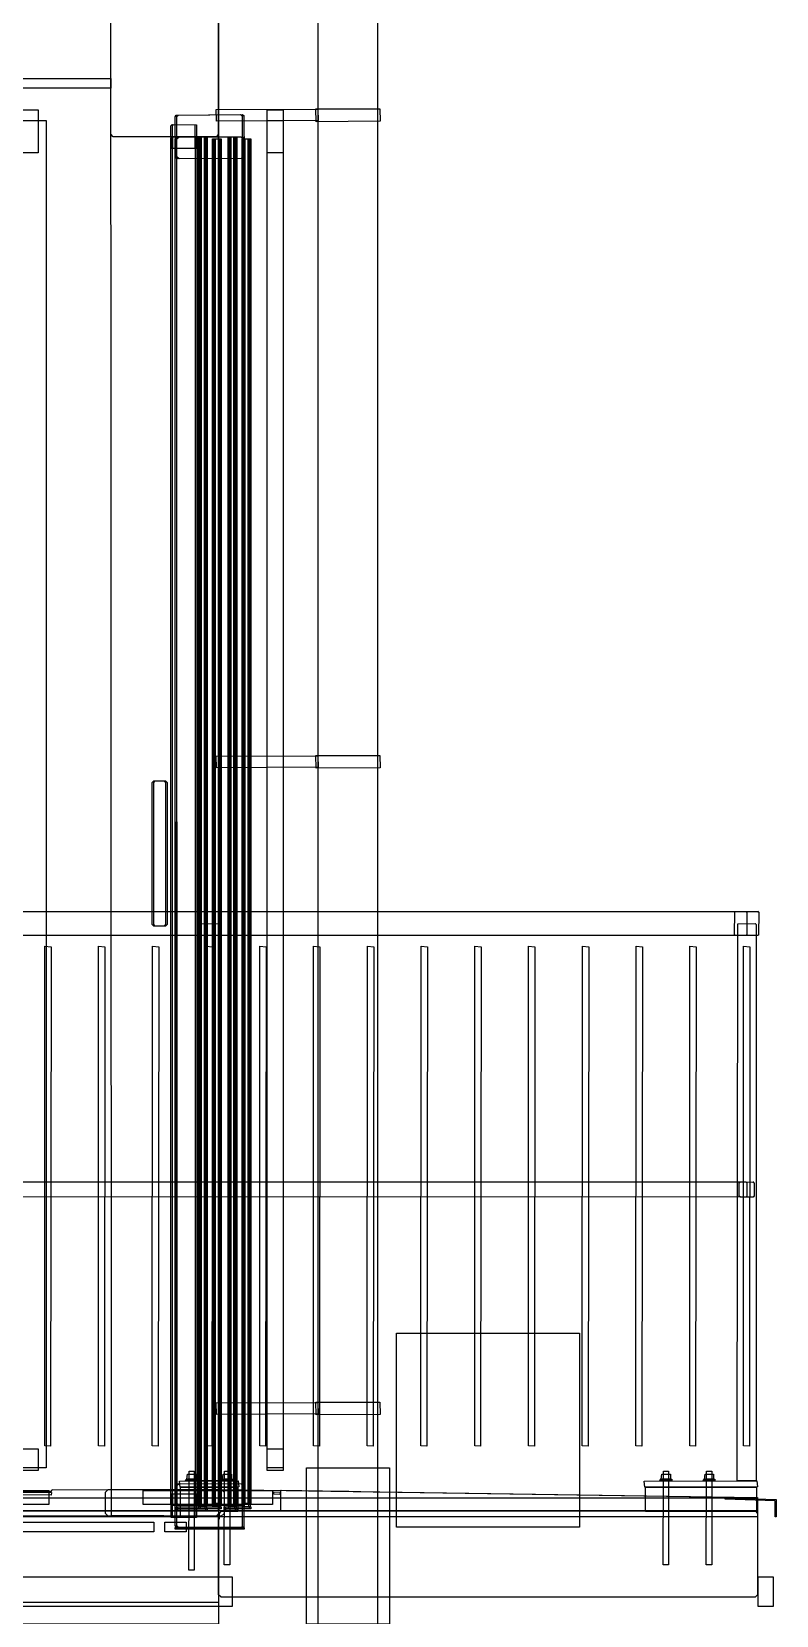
# Model space of a CAD drawing. Header units: metres. Extents: x 359.6 to 413.1, y -1 to 8.9.
# Drawn here: x 411.653 to 413.035, y 3.016 to 5.955 of the extents above; entities that cross this region are included whole.
import ezdxf

# ---------------------------------------------------------------- set-up
doc = ezdxf.new("R2010")
doc.units = ezdxf.units.M
doc.layers.add('VISTA', color=8, linetype='Continuous')

msp = doc.modelspace()

# ---------------------------------------------------------------- linework, layer by layer
at = {"layer": 'VISTA'}
for points in [[(406, 6.3955), (406.001895, 6.399169), (411.995501, 6.4), (411.999169, 6.398106), (412, 3.2045), (411.998105, 3.200831), (406.0045, 3.2), (406, 3.2045), (406, 6.3955)], [(411.799999, 6.3955), (411.8045, 6.4), (411.9955, 6.4), (412, 6.3955), (412, 3.2045), (411.9955, 3.2), (411.801317, 3.201318), (411.799999, 6.3955)], [(411.799999, 6.3955), (411.8045, 6.4), (411.9955, 6.4), (412, 6.3955), (412, 3.2045), (411.9955, 3.2), (411.801317, 3.201318), (411.799999, 6.3955)], [(411.799999, 6.3955), (411.8045, 6.4), (411.9955, 6.4), (412, 6.3955), (412, 5.7645), (411.9955, 5.76), (411.8045, 5.76), (411.799999, 5.7645), (411.799999, 6.3955)], [(411.799999, 6.3955), (411.8045, 6.4), (411.9955, 6.4), (412, 6.3955), (412, 3.2045), (411.9955, 3.2), (411.801317, 3.201318), (411.799999, 6.3955)], [(411.8, 5.868), (411.8, 5.85), (406.2, 5.85), (406.2, 5.868), (411.8, 5.868)], [(411.665, 5.81), (411.665, 5.73), (409.065, 5.73), (409.065, 5.81), (411.665, 5.81)], [(411.679999, 5.79), (411.679999, 3.29), (411.62, 3.29), (411.62, 5.79), (411.679999, 5.79)], [(411.9195, 5.797), (411.921185, 5.800262), (412.040501, 5.801), (412.043762, 5.799316), (412.0445, 5.723), (412.042816, 5.719738), (411.9235, 5.719), (411.920238, 5.720685), (411.9195, 5.797)], [(411.920973, 5.798795), (411.921705, 5.799528), (411.921191, 5.79931), (411.920973, 5.798795)], [(411.9225, 5.797), (411.924184, 5.800262), (412.0435, 5.801), (412.046762, 5.799316), (412.0475, 5.723), (412.045815, 5.719738), (411.926499, 5.719), (411.9225, 5.723), (411.9225, 5.797)], [(411.923972, 5.798795), (411.924705, 5.799528), (411.924191, 5.79931), (411.923972, 5.798795)], [(412.184, 5.811), (412.185, 5.79), (411.996, 5.789), (411.995293, 5.810707), (412.184, 5.811)], [(412.043028, 5.799528), (412.042295, 5.799528), (412.042809, 5.79931), (412.043028, 5.799528)], [(412.046027, 5.799528), (412.045295, 5.799528), (412.045809, 5.79931), (412.046027, 5.799528)], [(412.12, 5.81), (412.12, 5.73), (412.089999, 5.73), (412.089999, 5.81), (412.12, 5.81)], [(412.12, 5.81), (412.12, 5.73), (412.089999, 5.73), (412.089999, 5.81), (412.12, 5.81)], [(412.12, 5.79), (412.12, 3.29), (412.089999, 3.29), (412.089999, 5.79), (412.12, 5.79)], [(412.12, 5.79), (412.12, 3.29), (412.089999, 3.29), (412.089999, 5.79), (412.12, 5.79)], [(412.12, 5.79), (412.12, 3.29), (412.089999, 3.29), (412.089999, 5.79), (412.12, 5.79)], [(412.12, 5.79), (412.12, 3.29), (412.089999, 3.29), (412.089999, 5.79), (412.12, 5.79)], [(412.12, 5.79), (412.12, 3.29), (412.089999, 3.29), (412.089999, 5.79), (412.12, 5.79)], [(412.12, 5.79), (412.12, 3.29), (412.089999, 3.29), (412.089999, 5.79), (412.12, 5.79)], [(412.299, 5.812), (412.3, 5.789), (412.181, 5.788), (412.180293, 5.811707), (412.299, 5.812)], [(412.299, 5.812), (412.3, 5.789), (412.181, 5.788), (412.180293, 5.811707), (412.299, 5.812)], [(411.9135, 5.7825), (411.955914, 5.781914), (411.955914, 5.738086), (411.912086, 5.738086), (411.9115, 5.7805), (411.9135, 5.7825)], [(411.9135, 5.76), (411.9545, 5.76), (411.9565, 5.758), (411.9565, 3.222), (411.9545, 3.22), (411.9135, 3.22), (411.9115, 3.222), (411.9115, 5.758), (411.9135, 5.76)], [(411.9135, 5.76), (411.9545, 5.76), (411.9565, 5.758), (411.9565, 3.222), (411.9545, 3.22), (411.9135, 3.22), (411.9115, 3.222), (411.9115, 5.758), (411.9135, 5.76)], [(411.9165, 5.7825), (411.958915, 5.781914), (411.958915, 5.738086), (411.915086, 5.738086), (411.9145, 5.7805), (411.9165, 5.7825)], [(411.9165, 5.76), (411.9575, 5.76), (411.9595, 5.758), (411.9595, 3.222), (411.9575, 3.22), (411.9165, 3.22), (411.9145, 3.222), (411.9145, 5.758), (411.9165, 5.76)], [(411.9165, 5.76), (411.9575, 5.76), (411.9595, 5.758), (411.9595, 3.222), (411.9575, 3.22), (411.9165, 3.22), (411.9145, 3.222), (411.9145, 5.758), (411.9165, 5.76)], [(411.9195, 5.756), (411.9235, 5.76), (412.040501, 5.76), (412.043329, 5.758828), (412.0445, 5.756), (412.043762, 3.221684), (412.040501, 3.22), (411.921185, 3.220738), (411.9195, 3.224), (411.9195, 5.756)], [(411.9195, 5.756), (411.9235, 5.76), (412.040501, 5.76), (412.043329, 5.758828), (412.0445, 5.756), (412.0445, 3.224), (412.043329, 3.221171), (412.040501, 3.22), (411.9235, 3.22), (411.920238, 3.221684), (411.9195, 5.756)], [(411.9225, 5.756), (411.926499, 5.76), (412.0435, 5.76), (412.046329, 5.758828), (412.0475, 5.756), (412.0475, 3.224), (412.046329, 3.221171), (412.0435, 3.22), (411.926499, 3.22), (411.9225, 3.224), (411.9225, 5.756)], [(411.9225, 5.756), (411.926499, 5.76), (412.0435, 5.76), (412.046329, 5.758828), (412.0475, 5.756), (412.0475, 3.224), (412.046329, 3.221171), (412.0435, 3.22), (411.926499, 3.22), (411.923238, 3.221684), (411.9225, 5.756)], [(411.964499, 5.76), (411.964499, 5.748), (411.9625, 5.748), (411.9625, 5.76), (411.964499, 5.76)], [(411.9735, 5.76), (411.9735, 3.22), (411.964499, 3.22), (411.964499, 5.76), (411.9735, 5.76)], [(411.9675, 5.76), (411.9675, 5.748), (411.9655, 5.748), (411.9655, 5.76), (411.9675, 5.76)], [(411.976501, 5.76), (411.976501, 3.22), (411.9675, 3.22), (411.9675, 5.76), (411.976501, 5.76)], [(411.9755, 5.76), (411.9755, 5.748), (411.9735, 5.748), (411.9735, 5.76), (411.9755, 5.76)], [(411.9785, 5.76), (411.9785, 5.748), (411.976501, 5.748), (411.976501, 5.76), (411.9785, 5.76)], [(412.0195, 5.76), (412.0195, 5.748), (412.0175, 5.748), (412.0175, 5.76), (412.0195, 5.76)], [(412.028501, 5.76), (412.028501, 3.22), (412.0195, 3.22), (412.0195, 5.76), (412.028501, 5.76)], [(412.0225, 5.76), (412.0225, 5.748), (412.0205, 5.748), (412.0205, 5.76), (412.0225, 5.76)], [(412.031501, 5.76), (412.031501, 3.22), (412.0225, 3.22), (412.0225, 5.76), (412.031501, 5.76)], [(412.0305, 5.76), (412.0305, 5.748), (412.028501, 5.748), (412.028501, 5.76), (412.0305, 5.76)], [(412.033501, 5.76), (412.033501, 5.748), (412.031501, 5.748), (412.031501, 5.76), (412.033501, 5.76)], [(411.964499, 5.748), (411.964499, 3.232), (411.9625, 3.232), (411.9625, 5.748), (411.964499, 5.748)], [(411.964499, 5.748), (411.964499, 3.232), (411.9625, 3.232), (411.9625, 5.748), (411.964499, 5.748)], [(411.9675, 5.748), (411.9675, 3.232), (411.9655, 3.232), (411.9655, 5.748), (411.9675, 5.748)], [(411.9675, 5.748), (411.9675, 3.232), (411.9655, 3.232), (411.9655, 5.748), (411.9675, 5.748)], [(411.9755, 5.748), (411.9755, 3.232), (411.9735, 3.232), (411.9735, 5.748), (411.9755, 5.748)], [(411.9755, 5.748), (411.9755, 3.232), (411.9735, 3.232), (411.9735, 5.748), (411.9755, 5.748)], [(411.9785, 5.748), (411.9785, 3.232), (411.976501, 3.232), (411.976501, 5.748), (411.9785, 5.748)], [(411.9785, 5.748), (411.9785, 3.232), (411.976501, 3.232), (411.976501, 5.748), (411.9785, 5.748)], [(411.990499, 5.75619), (411.990499, 5.74419), (411.9885, 5.74419), (411.9885, 5.75619), (411.990499, 5.75619)], [(411.990499, 5.74419), (411.990499, 3.23581), (411.9885, 3.23581), (411.9885, 5.74419), (411.990499, 5.74419)], [(411.990499, 5.74419), (411.990499, 3.23581), (411.9885, 3.23581), (411.9885, 5.74419), (411.990499, 5.74419)], [(411.9995, 5.75619), (411.9995, 3.22381), (411.990499, 3.22381), (411.990499, 5.75619), (411.9995, 5.75619)], [(411.9935, 5.75619), (411.9935, 5.74419), (411.9915, 5.74419), (411.9915, 5.75619), (411.9935, 5.75619)], [(411.9935, 5.74419), (411.9935, 3.23581), (411.9915, 3.23581), (411.9915, 5.74419), (411.9935, 5.74419)], [(411.9935, 5.74419), (411.9935, 3.23581), (411.9915, 3.23581), (411.9915, 5.74419), (411.9935, 5.74419)], [(412.002501, 5.75619), (412.002501, 3.22381), (411.9935, 3.22381), (411.9935, 5.75619), (412.002501, 5.75619)], [(412.0015, 5.75619), (412.0015, 5.74419), (411.9995, 5.74419), (411.9995, 5.75619), (412.0015, 5.75619)], [(412.0015, 5.74419), (412.0015, 3.23581), (411.9995, 3.23581), (411.9995, 5.74419), (412.0015, 5.74419)], [(412.0015, 5.74419), (412.0015, 3.23581), (411.9995, 3.23581), (411.9995, 5.74419), (412.0015, 5.74419)], [(412.0045, 5.75619), (412.0045, 5.74419), (412.002501, 5.74419), (412.002501, 5.75619), (412.0045, 5.75619)], [(412.0045, 5.74419), (412.0045, 3.23581), (412.002501, 3.23581), (412.002501, 5.74419), (412.0045, 5.74419)], [(412.0045, 5.74419), (412.0045, 3.23581), (412.002501, 3.23581), (412.002501, 5.74419), (412.0045, 5.74419)], [(412.015265, 5.758426), (412.015265, 5.758426), (412.015265, 5.758426), (412.015265, 5.758426)], [(412.0195, 5.748), (412.0195, 3.232), (412.0175, 3.232), (412.0175, 5.748), (412.0195, 5.748)], [(412.0195, 5.748), (412.0195, 3.232), (412.0175, 3.232), (412.0175, 5.748), (412.0195, 5.748)], [(412.0225, 5.748), (412.0225, 3.232), (412.0205, 3.232), (412.0205, 5.748), (412.0225, 5.748)], [(412.0225, 5.748), (412.0225, 3.232), (412.0205, 3.232), (412.0205, 5.748), (412.0225, 5.748)], [(412.0305, 5.748), (412.0305, 3.232), (412.028501, 3.232), (412.028501, 5.748), (412.0305, 5.748)], [(412.0305, 5.748), (412.0305, 3.232), (412.028501, 3.232), (412.028501, 5.748), (412.0305, 5.748)], [(412.033501, 5.748), (412.033501, 3.232), (412.031501, 3.232), (412.031501, 5.748), (412.033501, 5.748)], [(412.033501, 5.748), (412.033501, 3.232), (412.031501, 3.232), (412.031501, 5.748), (412.033501, 5.748)], [(412.043028, 5.758528), (412.042295, 5.758528), (412.042809, 5.758309), (412.043028, 5.758528)], [(412.042295, 5.758528), (412.043028, 5.757794), (412.043028, 5.758528), (412.042295, 5.758528)], [(412.0455, 5.75619), (412.0455, 5.74419), (412.0435, 5.74419), (412.0435, 5.75619), (412.0455, 5.75619)], [(412.0455, 5.74419), (412.0455, 3.23581), (412.0435, 3.23581), (412.0435, 5.74419), (412.0455, 5.74419)], [(412.0455, 5.74419), (412.0455, 3.23581), (412.0435, 3.23581), (412.0435, 5.74419), (412.0455, 5.74419)], [(412.046027, 5.758528), (412.045295, 5.758528), (412.045809, 5.758309), (412.046027, 5.758528)], [(412.045295, 5.758528), (412.046027, 5.757794), (412.046027, 5.758528), (412.045295, 5.758528)], [(412.054501, 5.75619), (412.054501, 3.22381), (412.0455, 3.22381), (412.0455, 5.75619), (412.054501, 5.75619)], [(412.0485, 5.75619), (412.0485, 5.74419), (412.0465, 5.74419), (412.0465, 5.75619), (412.0485, 5.75619)], [(412.0485, 5.74419), (412.0485, 3.23581), (412.0465, 3.23581), (412.0465, 5.74419), (412.0485, 5.74419)], [(412.0485, 5.74419), (412.0485, 3.23581), (412.0465, 3.23581), (412.0465, 5.74419), (412.0485, 5.74419)], [(412.057501, 5.75619), (412.057501, 3.22381), (412.0485, 3.22381), (412.0485, 5.75619), (412.057501, 5.75619)], [(412.0565, 5.75619), (412.0565, 5.74419), (412.054501, 5.74419), (412.054501, 5.75619), (412.0565, 5.75619)], [(412.0565, 5.74419), (412.0565, 3.23581), (412.054501, 3.23581), (412.054501, 5.74419), (412.0565, 5.74419)], [(412.0565, 5.74419), (412.0565, 3.23581), (412.054501, 3.23581), (412.054501, 5.74419), (412.0565, 5.74419)], [(412.059501, 5.75619), (412.059501, 5.74419), (412.057501, 5.74419), (412.057501, 5.75619), (412.059501, 5.75619)], [(412.059501, 5.74419), (412.059501, 3.23581), (412.057501, 3.23581), (412.057501, 5.74419), (412.059501, 5.74419)], [(412.059501, 5.74419), (412.059501, 3.23581), (412.057501, 3.23581), (412.057501, 5.74419), (412.059501, 5.74419)], [(412.042809, 5.720691), (412.042295, 5.720472), (412.043028, 5.720472), (412.042809, 5.720691)], [(412.045809, 5.720691), (412.045295, 5.720472), (412.046027, 5.720472), (412.045809, 5.720691)], [(412.184, 4.611), (412.185, 4.59), (411.996, 4.589), (411.995293, 4.610707), (412.184, 4.611)], [(412.299, 4.612), (412.3, 4.589), (412.181, 4.588), (412.180293, 4.611707), (412.299, 4.612)], [(412.299, 4.612), (412.3, 4.589), (412.181, 4.588), (412.180293, 4.611707), (412.299, 4.612)], [(411.8795, 4.565), (411.898499, 4.565), (411.9015, 4.562), (411.9015, 4.298), (411.898499, 4.295), (411.8795, 4.295), (411.8765, 4.298), (411.8765, 4.562), (411.8795, 4.565)], [(411.882501, 4.565), (411.9015, 4.565), (411.9045, 4.562), (411.9045, 4.298), (411.9015, 4.295), (411.882501, 4.295), (411.8795, 4.298), (411.8795, 4.562), (411.882501, 4.565)], [(405, 4.3208), (405.001699, 4.3225), (412.9783, 4.3225), (412.98, 4.3208), (412.98, 4.2792), (412.9783, 4.2775), (405.000848, 4.278), (405, 4.3208)], [(412.959199, 4.277814), (412.9575, 4.2792), (412.957813, 4.321784), (412.958215, 4.3208), (412.959199, 4.3225), (413.001784, 4.322186), (413.0008, 4.321784), (413.0025, 4.3208), (413.002186, 4.278216), (413.001784, 4.2792), (413.0008, 4.2775), (412.959199, 4.2775), (412.959199, 4.277814)], [(411.998301, 4.3), (412, 4.2983), (412, 3.266), (411.965, 3.266), (411.965848, 4.299151), (411.998301, 4.3)], [(412.9958, 4.3), (412.997499, 4.2983), (412.997499, 3.266), (412.9625, 3.266), (412.963347, 4.299151), (412.9958, 4.3)], [(412.9958, 4.3), (412.997499, 4.2983), (412.997499, 3.266), (412.9625, 3.266), (412.963347, 4.299151), (412.9958, 4.3)], [(412.9958, 4.3), (412.997499, 4.2983), (412.997499, 3.266), (412.9625, 3.266), (412.963347, 4.299151), (412.9958, 4.3)], [(412.9958, 4.3), (412.997499, 4.2983), (412.997499, 3.266), (412.9625, 3.266), (412.963347, 4.299151), (412.9958, 4.3)], [(412.9958, 4.3), (412.997499, 4.2983), (412.997499, 3.266), (412.9625, 3.266), (412.963347, 4.299151), (412.9958, 4.3)], [(412.9958, 4.3), (412.997499, 4.2983), (412.997499, 3.266), (412.9625, 3.266), (412.963347, 4.299151), (412.9958, 4.3)], [(412.9958, 4.3), (412.997499, 4.2983), (412.997499, 3.266), (412.9625, 3.266), (412.963347, 4.299151), (412.9958, 4.3)], [(412.9958, 4.3), (412.997499, 4.2983), (412.997499, 3.266), (412.9625, 3.266), (412.963347, 4.299151), (412.9958, 4.3)], [(412.9958, 4.3), (412.997499, 4.2983), (412.997499, 3.266), (412.9625, 3.266), (412.963347, 4.299151), (412.9958, 4.3)], [(411.68925, 4.257), (411.688251, 3.33), (411.677251, 3.331), (411.677544, 4.257707), (411.68925, 4.257)], [(411.788999, 4.257), (411.787999, 3.33), (411.776999, 3.331), (411.777292, 4.257707), (411.788999, 4.257)], [(411.888749, 4.257), (411.88775, 3.33), (411.87675, 3.331), (411.877043, 4.257707), (411.888749, 4.257)], [(411.9885, 4.257), (411.9875, 3.33), (411.976501, 3.331), (411.976793, 4.257707), (411.9885, 4.257)], [(412.088249, 4.257), (412.08725, 3.33), (412.07625, 3.331), (412.076543, 4.257707), (412.088249, 4.257)], [(412.187999, 4.257), (412.186999, 3.33), (412.176, 3.331), (412.176292, 4.257707), (412.187999, 4.257)], [(412.287749, 4.257), (412.28675, 3.33), (412.27575, 3.331), (412.276043, 4.257707), (412.287749, 4.257)], [(412.3875, 4.257), (412.3865, 3.33), (412.375501, 3.331), (412.375793, 4.257707), (412.3875, 4.257)], [(412.487248, 4.257), (412.486249, 3.33), (412.475249, 3.331), (412.475542, 4.257707), (412.487248, 4.257)], [(412.586999, 4.257), (412.585999, 3.33), (412.575, 3.331), (412.575293, 4.257707), (412.586999, 4.257)], [(412.686749, 4.257), (412.68575, 3.33), (412.67475, 3.331), (412.675043, 4.257707), (412.686749, 4.257)], [(412.786499, 4.257), (412.7855, 3.33), (412.7745, 3.331), (412.774793, 4.257707), (412.786499, 4.257)], [(412.88625, 4.257), (412.88525, 3.33), (412.87425, 3.331), (412.874543, 4.257707), (412.88625, 4.257)], [(412.985999, 4.257), (412.985, 3.33), (412.974, 3.331), (412.974293, 4.257707), (412.985999, 4.257)], [(412.985999, 4.257), (412.985, 3.33), (412.974, 3.331), (412.974293, 4.257707), (412.985999, 4.257)], [(412.985999, 4.257), (412.985, 3.33), (412.974, 3.331), (412.974293, 4.257707), (412.985999, 4.257)], [(412.985999, 4.257), (412.985, 3.33), (412.974, 3.331), (412.974293, 4.257707), (412.985999, 4.257)], [(412.985999, 4.257), (412.985, 3.33), (412.974, 3.331), (412.974293, 4.257707), (412.985999, 4.257)], [(412.985999, 4.257), (412.985, 3.33), (412.974, 3.331), (412.974293, 4.257707), (412.985999, 4.257)], [(412.985999, 4.257), (412.985, 3.33), (412.974, 3.331), (412.974293, 4.257707), (412.985999, 4.257)], [(412.985999, 4.257), (412.985, 3.33), (412.974, 3.331), (412.974293, 4.257707), (412.985999, 4.257)], [(412.985999, 4.257), (412.985, 3.33), (412.974, 3.331), (412.974293, 4.257707), (412.985999, 4.257)], [(412.985999, 4.257), (412.985, 3.33), (412.974, 3.331), (412.974293, 4.257707), (412.985999, 4.257)], [(412.985999, 4.257), (412.985, 3.33), (412.974, 3.331), (412.974293, 4.257707), (412.985999, 4.257)], [(412.985999, 4.257), (412.985, 3.33), (412.974, 3.331), (412.974293, 4.257707), (412.985999, 4.257)], [(412.985999, 4.257), (412.985, 3.33), (412.974, 3.331), (412.974293, 4.257707), (412.985999, 4.257)], [(412.985999, 4.257), (412.985, 3.33), (412.974, 3.331), (412.974293, 4.257707), (412.985999, 4.257)], [(412.985999, 4.257), (412.985, 3.33), (412.974, 3.331), (412.974293, 4.257707), (412.985999, 4.257)], [(412.985999, 4.257), (412.985, 3.33), (412.974, 3.331), (412.974293, 4.257707), (412.985999, 4.257)], [(412.985999, 4.257), (412.985, 3.33), (412.974, 3.331), (412.974293, 4.257707), (412.985999, 4.257)], [(412.985999, 4.257), (412.985, 3.33), (412.974, 3.331), (412.974293, 4.257707), (412.985999, 4.257)], [(412.985999, 4.257), (412.985, 3.33), (412.974, 3.331), (412.974293, 4.257707), (412.985999, 4.257)], [(412.985999, 4.257), (412.985, 3.33), (412.974, 3.331), (412.974293, 4.257707), (412.985999, 4.257)], [(412.985999, 4.257), (412.985, 3.33), (412.974, 3.331), (412.974293, 4.257707), (412.985999, 4.257)], [(412.985999, 4.257), (412.985, 3.33), (412.974, 3.331), (412.974293, 4.257707), (412.985999, 4.257)], [(412.985999, 4.257), (412.985, 3.33), (412.974, 3.331), (412.974293, 4.257707), (412.985999, 4.257)], [(412.985999, 4.257), (412.985, 3.33), (412.974, 3.331), (412.974293, 4.257707), (412.985999, 4.257)], [(412.985999, 4.257), (412.985, 3.33), (412.974, 3.331), (412.974293, 4.257707), (412.985999, 4.257)], [(412.985999, 4.257), (412.985, 3.33), (412.974, 3.331), (412.974293, 4.257707), (412.985999, 4.257)], [(412.985999, 4.257), (412.985, 3.33), (412.974, 3.331), (412.974293, 4.257707), (412.985999, 4.257)], [(412.985999, 4.257), (412.985, 3.33), (412.974, 3.331), (412.974293, 4.257707), (412.985999, 4.257)], [(412.985999, 4.257), (412.985, 3.33), (412.974, 3.331), (412.974293, 4.257707), (412.985999, 4.257)], [(412.985999, 4.257), (412.985, 3.33), (412.974, 3.331), (412.974293, 4.257707), (412.985999, 4.257)], [(412.985999, 4.257), (412.985, 3.33), (412.974, 3.331), (412.974293, 4.257707), (412.985999, 4.257)], [(412.985999, 4.257), (412.985, 3.33), (412.974, 3.331), (412.974293, 4.257707), (412.985999, 4.257)], [(412.985999, 4.257), (412.985, 3.33), (412.974, 3.331), (412.974293, 4.257707), (412.985999, 4.257)], [(412.985999, 4.257), (412.985, 3.33), (412.974, 3.331), (412.974293, 4.257707), (412.985999, 4.257)], [(412.985999, 4.257), (412.985, 3.33), (412.974, 3.331), (412.974293, 4.257707), (412.985999, 4.257)], [(412.985999, 4.257), (412.985, 3.33), (412.974, 3.331), (412.974293, 4.257707), (412.985999, 4.257)], [(412.985999, 4.257), (412.985, 3.33), (412.974, 3.331), (412.974293, 4.257707), (412.985999, 4.257)], [(412.985999, 4.257), (412.985, 3.33), (412.974, 3.331), (412.974293, 4.257707), (412.985999, 4.257)], [(412.985999, 4.257), (412.985, 3.33), (412.974, 3.331), (412.974293, 4.257707), (412.985999, 4.257)], [(412.985999, 4.257), (412.985, 3.33), (412.974, 3.331), (412.974293, 4.257707), (412.985999, 4.257)], [(412.985999, 4.257), (412.985, 3.33), (412.974, 3.331), (412.974293, 4.257707), (412.985999, 4.257)], [(412.985999, 4.257), (412.985, 3.33), (412.974, 3.331), (412.974293, 4.257707), (412.985999, 4.257)], [(412.985999, 4.257), (412.985, 3.33), (412.974, 3.331), (412.974293, 4.257707), (412.985999, 4.257)], [(412.985999, 4.257), (412.985, 3.33), (412.974, 3.331), (412.974293, 4.257707), (412.985999, 4.257)], [(412.985999, 4.257), (412.985, 3.33), (412.974, 3.331), (412.974293, 4.257707), (412.985999, 4.257)], [(412.985999, 4.257), (412.985, 3.33), (412.974, 3.331), (412.974293, 4.257707), (412.985999, 4.257)], [(412.985999, 4.257), (412.985, 3.33), (412.974, 3.331), (412.974293, 4.257707), (412.985999, 4.257)], [(412.985999, 4.257), (412.985, 3.33), (412.974, 3.331), (412.974293, 4.257707), (412.985999, 4.257)], [(412.985999, 4.257), (412.985, 3.33), (412.974, 3.331), (412.974293, 4.257707), (412.985999, 4.257)], [(412.985999, 4.257), (412.985, 3.33), (412.974, 3.331), (412.974293, 4.257707), (412.985999, 4.257)], [(412.985999, 4.257), (412.985, 3.33), (412.974, 3.331), (412.974293, 4.257707), (412.985999, 4.257)], [(412.985999, 4.257), (412.985, 3.33), (412.974, 3.331), (412.974293, 4.257707), (412.985999, 4.257)], [(412.985999, 4.257), (412.985, 3.33), (412.974, 3.331), (412.974293, 4.257707), (412.985999, 4.257)], [(412.985999, 4.257), (412.985, 3.33), (412.974, 3.331), (412.974293, 4.257707), (412.985999, 4.257)], [(412.985999, 4.257), (412.985, 3.33), (412.974, 3.331), (412.974293, 4.257707), (412.985999, 4.257)], [(412.985999, 4.257), (412.985, 3.33), (412.974, 3.331), (412.974293, 4.257707), (412.985999, 4.257)], [(412.985999, 4.257), (412.985, 3.33), (412.974, 3.331), (412.974293, 4.257707), (412.985999, 4.257)], [(412.985999, 4.257), (412.985, 3.33), (412.974, 3.331), (412.974293, 4.257707), (412.985999, 4.257)], [(412.985999, 4.257), (412.985, 3.33), (412.974, 3.331), (412.974293, 4.257707), (412.985999, 4.257)], [(412.985999, 4.257), (412.985, 3.33), (412.974, 3.331), (412.974293, 4.257707), (412.985999, 4.257)], [(412.985999, 4.257), (412.985, 3.33), (412.974, 3.331), (412.974293, 4.257707), (412.985999, 4.257)], [(412.985999, 4.257), (412.985, 3.33), (412.974, 3.331), (412.974293, 4.257707), (412.985999, 4.257)], [(412.985999, 4.257), (412.985, 3.33), (412.974, 3.331), (412.974293, 4.257707), (412.985999, 4.257)], [(412.985999, 4.257), (412.985, 3.33), (412.974, 3.331), (412.974293, 4.257707), (412.985999, 4.257)], [(412.985999, 4.257), (412.985, 3.33), (412.974, 3.331), (412.974293, 4.257707), (412.985999, 4.257)], [(412.985999, 4.257), (412.985, 3.33), (412.974, 3.331), (412.974293, 4.257707), (412.985999, 4.257)], [(412.985999, 4.257), (412.985, 3.33), (412.974, 3.331), (412.974293, 4.257707), (412.985999, 4.257)], [(412.985999, 4.257), (412.985, 3.33), (412.974, 3.331), (412.974293, 4.257707), (412.985999, 4.257)], [(412.985999, 4.257), (412.985, 3.33), (412.974, 3.331), (412.974293, 4.257707), (412.985999, 4.257)], [(412.985999, 4.257), (412.985, 3.33), (412.974, 3.331), (412.974293, 4.257707), (412.985999, 4.257)], [(412.985999, 4.257), (412.985, 3.33), (412.974, 3.331), (412.974293, 4.257707), (412.985999, 4.257)], [(412.985999, 4.257), (412.985, 3.33), (412.974, 3.331), (412.974293, 4.257707), (412.985999, 4.257)], [(412.985999, 4.257), (412.985, 3.33), (412.974, 3.331), (412.974293, 4.257707), (412.985999, 4.257)], [(412.985999, 4.257), (412.985, 3.33), (412.974, 3.331), (412.974293, 4.257707), (412.985999, 4.257)], [(412.985999, 4.257), (412.985, 3.33), (412.974, 3.331), (412.974293, 4.257707), (412.985999, 4.257)], [(412.985999, 4.257), (412.985, 3.33), (412.974, 3.331), (412.974293, 4.257707), (412.985999, 4.257)], [(412.985999, 4.257), (412.985, 3.33), (412.974, 3.331), (412.974293, 4.257707), (412.985999, 4.257)], [(412.985999, 4.257), (412.985, 3.33), (412.974, 3.331), (412.974293, 4.257707), (412.985999, 4.257)], [(412.985999, 4.257), (412.985, 3.33), (412.974, 3.331), (412.974293, 4.257707), (412.985999, 4.257)], [(412.985999, 4.257), (412.985, 3.33), (412.974, 3.331), (412.974293, 4.257707), (412.985999, 4.257)], [(412.985999, 4.257), (412.985, 3.33), (412.974, 3.331), (412.974293, 4.257707), (412.985999, 4.257)], [(412.985999, 4.257), (412.985, 3.33), (412.974, 3.331), (412.974293, 4.257707), (412.985999, 4.257)], [(412.985999, 4.257), (412.985, 3.33), (412.974, 3.331), (412.974293, 4.257707), (412.985999, 4.257)], [(412.985999, 4.257), (412.985, 3.33), (412.974, 3.331), (412.974293, 4.257707), (412.985999, 4.257)], [(412.985999, 4.257), (412.985, 3.33), (412.974, 3.331), (412.974293, 4.257707), (412.985999, 4.257)], [(412.985999, 4.257), (412.985, 3.33), (412.974, 3.331), (412.974293, 4.257707), (412.985999, 4.257)], [(412.985999, 4.257), (412.985, 3.33), (412.974, 3.331), (412.974293, 4.257707), (412.985999, 4.257)], [(412.985999, 4.257), (412.985, 3.33), (412.974, 3.331), (412.974293, 4.257707), (412.985999, 4.257)], [(412.985999, 4.257), (412.985, 3.33), (412.974, 3.331), (412.974293, 4.257707), (412.985999, 4.257)], [(405, 3.8188), (405.001699, 3.8205), (412.9783, 3.8205), (412.98, 3.8188), (412.98, 3.7942), (412.9783, 3.7925), (405.000848, 3.793), (405, 3.8188)], [(412.967699, 3.792814), (412.966, 3.7942), (412.966313, 3.819784), (412.966715, 3.8188), (412.967699, 3.8205), (412.993284, 3.820186), (412.9923, 3.819784), (412.993999, 3.8188), (412.993686, 3.793216), (412.993284, 3.7942), (412.9923, 3.7925), (412.967699, 3.7925), (412.967699, 3.792814)], [(412.992299, 3.819784), (412.992299, 3.819784), (412.9923, 3.819784), (412.992299, 3.819784)], [(412.67, 3.54), (412.67, 3.18), (412.33, 3.18), (412.33, 3.54), (412.67, 3.54)], [(412.184, 3.411), (412.185, 3.39), (411.996, 3.389), (411.995293, 3.410707), (412.184, 3.411)], [(412.299, 3.412), (412.3, 3.389), (412.181, 3.388), (412.180293, 3.411707), (412.299, 3.412)], [(412.299, 3.412), (412.3, 3.389), (412.181, 3.388), (412.180293, 3.411707), (412.299, 3.412)], [(411.665, 3.325), (411.665, 3.285), (409.065, 3.285), (409.065, 3.325), (411.665, 3.325)], [(412.12, 3.325), (412.12, 3.285), (412.089999, 3.285), (412.089999, 3.325), (412.12, 3.325)], [(412.12, 3.325), (412.12, 3.285), (412.089999, 3.285), (412.089999, 3.325), (412.12, 3.325)], [(412.0365, 3.266), (412.0375, 3.255), (411.9285, 3.254), (411.9275, 3.265), (412.0365, 3.266)], [(411.9605, 3.269), (411.9605, 3.266), (411.9385, 3.266), (411.939974, 3.269), (411.9605, 3.269)], [(411.9605, 3.269), (411.9605, 3.266), (411.9385, 3.266), (411.939974, 3.269), (411.9605, 3.269)], [(411.958, 3.278), (411.958, 3.269), (411.941, 3.269), (411.942139, 3.278), (411.958, 3.278)], [(411.958, 3.278), (411.958, 3.269), (411.941, 3.269), (411.942139, 3.278), (411.958, 3.278)], [(411.9545, 3.284), (411.9545, 3.1), (411.9445, 3.1), (411.94517, 3.284), (411.9545, 3.284)], [(411.9545, 3.284), (411.9545, 3.1), (411.9445, 3.1), (411.94517, 3.284), (411.9545, 3.284)], [(412.0265, 3.269), (412.0265, 3.266), (412.0045, 3.266), (412.005974, 3.269), (412.0265, 3.269)], [(412.0265, 3.269), (412.0265, 3.266), (412.0045, 3.266), (412.005974, 3.269), (412.0265, 3.269)], [(412.024, 3.278), (412.024, 3.269), (412.007, 3.269), (412.008139, 3.278), (412.024, 3.278)], [(412.024, 3.278), (412.024, 3.269), (412.007, 3.269), (412.008139, 3.278), (412.024, 3.278)], [(412.0205, 3.284), (412.0205, 3.11), (412.0105, 3.11), (412.01117, 3.284), (412.0205, 3.284)], [(412.0205, 3.284), (412.0205, 3.11), (412.0105, 3.11), (412.01117, 3.284), (412.0205, 3.284)], [(412.316999, 3.29), (412.316999, 3), (412.163, 3), (412.163, 3.29), (412.316999, 3.29)], [(412.999001, 3.266), (413, 3.255), (412.791, 3.254), (412.790001, 3.265), (412.999001, 3.266)], [(412.999001, 3.266), (413, 3.255), (412.791, 3.254), (412.790001, 3.265), (412.999001, 3.266)], [(412.999001, 3.266), (413, 3.255), (412.791, 3.254), (412.790001, 3.265), (412.999001, 3.266)], [(412.999001, 3.266), (413, 3.255), (412.791, 3.254), (412.790001, 3.265), (412.999001, 3.266)], [(412.999001, 3.266), (413, 3.255), (412.791, 3.254), (412.790001, 3.265), (412.999001, 3.266)], [(412.999001, 3.266), (413, 3.255), (412.791, 3.254), (412.790001, 3.265), (412.999001, 3.266)], [(412.999001, 3.266), (413, 3.255), (412.791, 3.254), (412.790001, 3.265), (412.999001, 3.266)], [(412.999001, 3.266), (413, 3.255), (412.791, 3.254), (412.790001, 3.265), (412.999001, 3.266)], [(412.999001, 3.266), (413, 3.255), (412.791, 3.254), (412.790001, 3.265), (412.999001, 3.266)], [(412.841, 3.269), (412.841, 3.266), (412.819, 3.266), (412.820474, 3.269), (412.841, 3.269)], [(412.841, 3.269), (412.841, 3.266), (412.819, 3.266), (412.820474, 3.269), (412.841, 3.269)], [(412.841, 3.269), (412.841, 3.266), (412.819, 3.266), (412.820474, 3.269), (412.841, 3.269)], [(412.841, 3.269), (412.841, 3.266), (412.819, 3.266), (412.820474, 3.269), (412.841, 3.269)], [(412.841, 3.269), (412.841, 3.266), (412.819, 3.266), (412.820474, 3.269), (412.841, 3.269)], [(412.841, 3.269), (412.841, 3.266), (412.819, 3.266), (412.820474, 3.269), (412.841, 3.269)], [(412.841, 3.269), (412.841, 3.266), (412.819, 3.266), (412.820474, 3.269), (412.841, 3.269)], [(412.841, 3.269), (412.841, 3.266), (412.819, 3.266), (412.820474, 3.269), (412.841, 3.269)], [(412.841, 3.269), (412.841, 3.266), (412.819, 3.266), (412.820474, 3.269), (412.841, 3.269)], [(412.841, 3.269), (412.841, 3.266), (412.819, 3.266), (412.820474, 3.269), (412.841, 3.269)], [(412.841, 3.269), (412.841, 3.266), (412.819, 3.266), (412.820474, 3.269), (412.841, 3.269)], [(412.841, 3.269), (412.841, 3.266), (412.819, 3.266), (412.820474, 3.269), (412.841, 3.269)], [(412.841, 3.269), (412.841, 3.266), (412.819, 3.266), (412.820474, 3.269), (412.841, 3.269)], [(412.841, 3.269), (412.841, 3.266), (412.819, 3.266), (412.820474, 3.269), (412.841, 3.269)], [(412.841, 3.269), (412.841, 3.266), (412.819, 3.266), (412.820474, 3.269), (412.841, 3.269)], [(412.841, 3.269), (412.841, 3.266), (412.819, 3.266), (412.820474, 3.269), (412.841, 3.269)], [(412.841, 3.269), (412.841, 3.266), (412.819, 3.266), (412.820474, 3.269), (412.841, 3.269)], [(412.841, 3.269), (412.841, 3.266), (412.819, 3.266), (412.820474, 3.269), (412.841, 3.269)], [(412.8385, 3.278), (412.8385, 3.269), (412.8215, 3.269), (412.822639, 3.278), (412.8385, 3.278)], [(412.8385, 3.278), (412.8385, 3.269), (412.8215, 3.269), (412.822639, 3.278), (412.8385, 3.278)], [(412.8385, 3.278), (412.8385, 3.269), (412.8215, 3.269), (412.822639, 3.278), (412.8385, 3.278)], [(412.8385, 3.278), (412.8385, 3.269), (412.8215, 3.269), (412.822639, 3.278), (412.8385, 3.278)], [(412.8385, 3.278), (412.8385, 3.269), (412.8215, 3.269), (412.822639, 3.278), (412.8385, 3.278)], [(412.8385, 3.278), (412.8385, 3.269), (412.8215, 3.269), (412.822639, 3.278), (412.8385, 3.278)], [(412.8385, 3.278), (412.8385, 3.269), (412.8215, 3.269), (412.822639, 3.278), (412.8385, 3.278)], [(412.8385, 3.278), (412.8385, 3.269), (412.8215, 3.269), (412.822639, 3.278), (412.8385, 3.278)], [(412.8385, 3.278), (412.8385, 3.269), (412.8215, 3.269), (412.822639, 3.278), (412.8385, 3.278)], [(412.8385, 3.278), (412.8385, 3.269), (412.8215, 3.269), (412.822639, 3.278), (412.8385, 3.278)], [(412.8385, 3.278), (412.8385, 3.269), (412.8215, 3.269), (412.822639, 3.278), (412.8385, 3.278)], [(412.8385, 3.278), (412.8385, 3.269), (412.8215, 3.269), (412.822639, 3.278), (412.8385, 3.278)], [(412.8385, 3.278), (412.8385, 3.269), (412.8215, 3.269), (412.822639, 3.278), (412.8385, 3.278)], [(412.8385, 3.278), (412.8385, 3.269), (412.8215, 3.269), (412.822639, 3.278), (412.8385, 3.278)], [(412.8385, 3.278), (412.8385, 3.269), (412.8215, 3.269), (412.822639, 3.278), (412.8385, 3.278)], [(412.8385, 3.278), (412.8385, 3.269), (412.8215, 3.269), (412.822639, 3.278), (412.8385, 3.278)], [(412.8385, 3.278), (412.8385, 3.269), (412.8215, 3.269), (412.822639, 3.278), (412.8385, 3.278)], [(412.8385, 3.278), (412.8385, 3.269), (412.8215, 3.269), (412.822639, 3.278), (412.8385, 3.278)], [(412.835, 3.284), (412.835, 3.11), (412.825, 3.11), (412.82567, 3.284), (412.835, 3.284)], [(412.835, 3.284), (412.835, 3.11), (412.825, 3.11), (412.82567, 3.284), (412.835, 3.284)], [(412.835, 3.284), (412.835, 3.11), (412.825, 3.11), (412.82567, 3.284), (412.835, 3.284)], [(412.835, 3.284), (412.835, 3.11), (412.825, 3.11), (412.82567, 3.284), (412.835, 3.284)], [(412.835, 3.284), (412.835, 3.11), (412.825, 3.11), (412.82567, 3.284), (412.835, 3.284)], [(412.835, 3.284), (412.835, 3.11), (412.825, 3.11), (412.82567, 3.284), (412.835, 3.284)], [(412.835, 3.284), (412.835, 3.11), (412.825, 3.11), (412.82567, 3.284), (412.835, 3.284)], [(412.835, 3.284), (412.835, 3.11), (412.825, 3.11), (412.82567, 3.284), (412.835, 3.284)], [(412.835, 3.284), (412.835, 3.11), (412.825, 3.11), (412.82567, 3.284), (412.835, 3.284)], [(412.835, 3.284), (412.835, 3.11), (412.825, 3.11), (412.82567, 3.284), (412.835, 3.284)], [(412.835, 3.284), (412.835, 3.11), (412.825, 3.11), (412.82567, 3.284), (412.835, 3.284)], [(412.835, 3.284), (412.835, 3.11), (412.825, 3.11), (412.82567, 3.284), (412.835, 3.284)], [(412.835, 3.284), (412.835, 3.11), (412.825, 3.11), (412.82567, 3.284), (412.835, 3.284)], [(412.835, 3.284), (412.835, 3.11), (412.825, 3.11), (412.82567, 3.284), (412.835, 3.284)], [(412.835, 3.284), (412.835, 3.11), (412.825, 3.11), (412.82567, 3.284), (412.835, 3.284)], [(412.835, 3.284), (412.835, 3.11), (412.825, 3.11), (412.82567, 3.284), (412.835, 3.284)], [(412.835, 3.284), (412.835, 3.11), (412.825, 3.11), (412.82567, 3.284), (412.835, 3.284)], [(412.835, 3.284), (412.835, 3.11), (412.825, 3.11), (412.82567, 3.284), (412.835, 3.284)], [(412.921, 3.269), (412.921, 3.266), (412.899, 3.266), (412.900474, 3.269), (412.921, 3.269)], [(412.921, 3.269), (412.921, 3.266), (412.899, 3.266), (412.900474, 3.269), (412.921, 3.269)], [(412.921, 3.269), (412.921, 3.266), (412.899, 3.266), (412.900474, 3.269), (412.921, 3.269)], [(412.921, 3.269), (412.921, 3.266), (412.899, 3.266), (412.900474, 3.269), (412.921, 3.269)], [(412.921, 3.269), (412.921, 3.266), (412.899, 3.266), (412.900474, 3.269), (412.921, 3.269)], [(412.921, 3.269), (412.921, 3.266), (412.899, 3.266), (412.900474, 3.269), (412.921, 3.269)], [(412.921, 3.269), (412.921, 3.266), (412.899, 3.266), (412.900474, 3.269), (412.921, 3.269)], [(412.921, 3.269), (412.921, 3.266), (412.899, 3.266), (412.900474, 3.269), (412.921, 3.269)], [(412.921, 3.269), (412.921, 3.266), (412.899, 3.266), (412.900474, 3.269), (412.921, 3.269)], [(412.921, 3.269), (412.921, 3.266), (412.899, 3.266), (412.900474, 3.269), (412.921, 3.269)], [(412.921, 3.269), (412.921, 3.266), (412.899, 3.266), (412.900474, 3.269), (412.921, 3.269)], [(412.921, 3.269), (412.921, 3.266), (412.899, 3.266), (412.900474, 3.269), (412.921, 3.269)], [(412.921, 3.269), (412.921, 3.266), (412.899, 3.266), (412.900474, 3.269), (412.921, 3.269)], [(412.921, 3.269), (412.921, 3.266), (412.899, 3.266), (412.900474, 3.269), (412.921, 3.269)], [(412.921, 3.269), (412.921, 3.266), (412.899, 3.266), (412.900474, 3.269), (412.921, 3.269)], [(412.921, 3.269), (412.921, 3.266), (412.899, 3.266), (412.900474, 3.269), (412.921, 3.269)], [(412.921, 3.269), (412.921, 3.266), (412.899, 3.266), (412.900474, 3.269), (412.921, 3.269)], [(412.921, 3.269), (412.921, 3.266), (412.899, 3.266), (412.900474, 3.269), (412.921, 3.269)], [(412.9185, 3.278), (412.9185, 3.269), (412.9015, 3.269), (412.902638, 3.278), (412.9185, 3.278)], [(412.9185, 3.278), (412.9185, 3.269), (412.9015, 3.269), (412.902638, 3.278), (412.9185, 3.278)], [(412.9185, 3.278), (412.9185, 3.269), (412.9015, 3.269), (412.902638, 3.278), (412.9185, 3.278)], [(412.9185, 3.278), (412.9185, 3.269), (412.9015, 3.269), (412.902638, 3.278), (412.9185, 3.278)], [(412.9185, 3.278), (412.9185, 3.269), (412.9015, 3.269), (412.902638, 3.278), (412.9185, 3.278)], [(412.9185, 3.278), (412.9185, 3.269), (412.9015, 3.269), (412.902638, 3.278), (412.9185, 3.278)], [(412.9185, 3.278), (412.9185, 3.269), (412.9015, 3.269), (412.902638, 3.278), (412.9185, 3.278)], [(412.9185, 3.278), (412.9185, 3.269), (412.9015, 3.269), (412.902638, 3.278), (412.9185, 3.278)], [(412.9185, 3.278), (412.9185, 3.269), (412.9015, 3.269), (412.902638, 3.278), (412.9185, 3.278)], [(412.9185, 3.278), (412.9185, 3.269), (412.9015, 3.269), (412.902638, 3.278), (412.9185, 3.278)], [(412.9185, 3.278), (412.9185, 3.269), (412.9015, 3.269), (412.902638, 3.278), (412.9185, 3.278)], [(412.9185, 3.278), (412.9185, 3.269), (412.9015, 3.269), (412.902638, 3.278), (412.9185, 3.278)], [(412.9185, 3.278), (412.9185, 3.269), (412.9015, 3.269), (412.902638, 3.278), (412.9185, 3.278)], [(412.9185, 3.278), (412.9185, 3.269), (412.9015, 3.269), (412.902638, 3.278), (412.9185, 3.278)], [(412.9185, 3.278), (412.9185, 3.269), (412.9015, 3.269), (412.902638, 3.278), (412.9185, 3.278)], [(412.9185, 3.278), (412.9185, 3.269), (412.9015, 3.269), (412.902638, 3.278), (412.9185, 3.278)], [(412.9185, 3.278), (412.9185, 3.269), (412.9015, 3.269), (412.902638, 3.278), (412.9185, 3.278)], [(412.9185, 3.278), (412.9185, 3.269), (412.9015, 3.269), (412.902638, 3.278), (412.9185, 3.278)], [(412.915, 3.284), (412.915, 3.11), (412.905, 3.11), (412.90567, 3.284), (412.915, 3.284)], [(412.915, 3.284), (412.915, 3.11), (412.905, 3.11), (412.90567, 3.284), (412.915, 3.284)], [(412.915, 3.284), (412.915, 3.11), (412.905, 3.11), (412.90567, 3.284), (412.915, 3.284)], [(412.915, 3.284), (412.915, 3.11), (412.905, 3.11), (412.90567, 3.284), (412.915, 3.284)], [(412.915, 3.284), (412.915, 3.11), (412.905, 3.11), (412.90567, 3.284), (412.915, 3.284)], [(412.915, 3.284), (412.915, 3.11), (412.905, 3.11), (412.90567, 3.284), (412.915, 3.284)], [(412.915, 3.284), (412.915, 3.11), (412.905, 3.11), (412.90567, 3.284), (412.915, 3.284)], [(412.915, 3.284), (412.915, 3.11), (412.905, 3.11), (412.90567, 3.284), (412.915, 3.284)], [(412.915, 3.284), (412.915, 3.11), (412.905, 3.11), (412.90567, 3.284), (412.915, 3.284)], [(412.915, 3.284), (412.915, 3.11), (412.905, 3.11), (412.90567, 3.284), (412.915, 3.284)], [(412.915, 3.284), (412.915, 3.11), (412.905, 3.11), (412.90567, 3.284), (412.915, 3.284)], [(412.915, 3.284), (412.915, 3.11), (412.905, 3.11), (412.90567, 3.284), (412.915, 3.284)], [(412.915, 3.284), (412.915, 3.11), (412.905, 3.11), (412.90567, 3.284), (412.915, 3.284)], [(412.915, 3.284), (412.915, 3.11), (412.905, 3.11), (412.90567, 3.284), (412.915, 3.284)], [(412.915, 3.284), (412.915, 3.11), (412.905, 3.11), (412.90567, 3.284), (412.915, 3.284)], [(412.915, 3.284), (412.915, 3.11), (412.905, 3.11), (412.90567, 3.284), (412.915, 3.284)], [(412.915, 3.284), (412.915, 3.11), (412.905, 3.11), (412.90567, 3.284), (412.915, 3.284)], [(412.915, 3.284), (412.915, 3.11), (412.905, 3.11), (412.90567, 3.284), (412.915, 3.284)], [(406, 3.234), (413, 3.234), (413, 3.199), (406, 3.199), (406, 3.234)], [(406.001135, 3.249997), (409.028999, 3.249997), (409.03, 3.24646), (411.69, 3.24646), (411.691, 3.249985), (412, 3.248985), (411.999, 3.21), (406.000292, 3.210293), (406.001135, 3.249997)], [(409.030499, 3.2445), (411.69, 3.244), (411.6895, 3.2395), (409.030146, 3.24), (409.030499, 3.2445)], [(411.684999, 3.248), (411.684999, 3.222), (409.045, 3.222), (409.045, 3.248), (411.684999, 3.248)], [(411.79, 3.245), (411.795, 3.25), (412.004999, 3.25), (412.009999, 3.245), (412.009999, 3.205), (412.004999, 3.2), (411.795, 3.2), (411.79, 3.205), (411.79, 3.245)], [(412.099999, 3.248), (412.099999, 3.222), (411.86, 3.222), (411.86, 3.248), (412.099999, 3.248)], [(411.86, 3.248), (412.099999, 3.248), (412.099999, 3.222), (411.86, 3.222), (411.86, 3.248)], [(411.912086, 3.241914), (411.955914, 3.241914), (411.955914, 3.198086), (411.912086, 3.198086), (411.912086, 3.241914)], [(411.915086, 3.241914), (411.958915, 3.241914), (411.958915, 3.198086), (411.9165, 3.1975), (411.9145, 3.1995), (411.915086, 3.241914)], [(411.9235, 3.261), (412.042816, 3.260262), (412.0445, 3.257), (412.043762, 3.180684), (412.040501, 3.179), (411.921185, 3.179739), (411.9195, 3.183), (411.9195, 3.257), (411.9235, 3.261)], [(411.926499, 3.261), (412.045815, 3.260262), (412.0475, 3.257), (412.046762, 3.180684), (412.045815, 3.179739), (412.045523, 3.179645), (412.0435, 3.179), (411.924184, 3.179739), (411.9225, 3.183), (411.9225, 3.257), (411.926499, 3.261)], [(411.9295, 3.199681), (411.9295, 3.254), (412.035501, 3.254), (412.035501, 3.209203), (412.003824, 3.209021), (412.000797, 3.2055), (412.000797, 3.195), (411.999227, 3.198581), (411.9295, 3.199681)], [(411.990499, 3.23581), (411.990499, 3.22381), (411.9885, 3.22381), (411.9885, 3.23581), (411.990499, 3.23581)], [(411.9935, 3.23581), (411.9935, 3.22381), (411.9915, 3.22381), (411.9915, 3.23581), (411.9935, 3.23581)], [(412.0015, 3.23581), (412.0015, 3.22381), (411.9995, 3.22381), (411.9995, 3.23581), (412.0015, 3.23581)], [(412.001, 3.249985), (412.789001, 3.238165), (412.999001, 3.235015), (413, 3.211), (412.001, 3.21), (412.001, 3.249985)], [(412.0045, 3.23581), (412.0045, 3.22381), (412.002501, 3.22381), (412.002501, 3.23581), (412.0045, 3.23581)], [(412.042295, 3.259528), (412.043028, 3.258795), (412.042809, 3.25931), (412.042295, 3.259528)], [(412.0455, 3.23581), (412.0455, 3.22381), (412.0435, 3.22381), (412.0435, 3.23581), (412.0455, 3.23581)], [(412.045295, 3.259528), (412.046027, 3.258795), (412.045809, 3.25931), (412.045295, 3.259528)], [(412.0485, 3.23581), (412.0485, 3.22381), (412.0465, 3.22381), (412.0465, 3.23581), (412.0485, 3.23581)], [(412.0565, 3.23581), (412.0565, 3.22381), (412.054501, 3.22381), (412.054501, 3.23581), (412.0565, 3.23581)], [(412.059501, 3.23581), (412.059501, 3.22381), (412.057501, 3.22381), (412.057501, 3.23581), (412.059501, 3.23581)], [(412.1025, 3.2455), (412.113999, 3.245), (412.1135, 3.2405), (412.102146, 3.241), (412.1025, 3.2455)], [(412.115293, 3.210293), (412.115293, 3.247978), (412.115999, 3.24826), (412.192904, 3.247107), (412.2415, 3.246377), (412.287031, 3.245695), (412.299304, 3.24551), (412.8355, 3.237468), (412.995981, 3.23506), (412.999828, 3.235003), (412.999862, 3.235002), (412.999961, 3.234711), (413, 3.234), (412.999, 3.21), (412.115293, 3.210293)], [(412.789001, 3.238165), (412.789001, 3.238165), (412.789001, 3.238165), (412.789001, 3.238165)], [(412.789001, 3.238165), (412.789001, 3.238165), (412.789001, 3.238165), (412.789001, 3.238165)], [(412.792, 3.209203), (412.792, 3.254), (412.998, 3.254), (412.998, 3.208263), (412.792, 3.209203)], [(412.998, 3.254), (412.998, 3.209203), (412.792, 3.21), (412.792, 3.254), (412.998, 3.254)], [(412.998, 3.254), (412.998, 3.209203), (412.792, 3.21), (412.792, 3.254), (412.998, 3.254)], [(412.998, 3.254), (412.998, 3.209203), (412.792, 3.21), (412.792, 3.254), (412.998, 3.254)], [(412.998, 3.254), (412.998, 3.209203), (412.792, 3.21), (412.792, 3.254), (412.998, 3.254)], [(412.998, 3.254), (412.998, 3.209203), (412.792, 3.21), (412.792, 3.254), (412.998, 3.254)], [(412.998, 3.254), (412.998, 3.209203), (412.792, 3.21), (412.792, 3.254), (412.998, 3.254)], [(412.998, 3.254), (412.998, 3.209203), (412.792, 3.21), (412.792, 3.254), (412.998, 3.254)], [(412.792, 3.209203), (412.792, 3.254), (412.998, 3.254), (412.998, 3.208243), (412.792, 3.209203)], [(412.8355, 3.237468), (412.8355, 3.237468), (412.8355, 3.237468), (412.8355, 3.237468)], [(412.94, 3.234), (413.035, 3.231), (413.035, 3.199), (413.033, 3.199), (413.033, 3.229), (412.94, 3.232), (412.94, 3.234)], [(412.999836, 3.234985), (412.999836, 3.234985), (412.999862, 3.235002), (412.999836, 3.234985)], [(412, 3.21), (412, 3.2), (406, 3.2), (406, 3.21), (412, 3.21)], [(412.0015, 3.21781), (412.0015, 3.21381), (411.9215, 3.21381), (411.9215, 3.21781), (412.0015, 3.21781)], [(411.9755, 3.214), (411.9755, 3.21), (411.9215, 3.21), (411.9215, 3.214), (411.9755, 3.214)], [(412.0045, 3.21781), (412.0045, 3.21381), (411.9245, 3.21381), (411.9245, 3.21781), (412.0045, 3.21781)], [(411.9785, 3.214), (411.9785, 3.21), (411.9245, 3.21), (411.9245, 3.214), (411.9785, 3.214)], [(411.964499, 3.232), (411.964499, 3.22), (411.9625, 3.22), (411.9625, 3.232), (411.964499, 3.232)], [(411.974501, 3.22), (411.974501, 3.214), (411.963499, 3.214), (411.963499, 3.22), (411.974501, 3.22)], [(411.974501, 3.22), (411.974501, 3.214), (411.963499, 3.214), (411.963499, 3.22), (411.974501, 3.22)], [(411.9675, 3.232), (411.9675, 3.22), (411.9655, 3.22), (411.9655, 3.232), (411.9675, 3.232)], [(411.977501, 3.22), (411.977501, 3.214), (411.966499, 3.214), (411.966499, 3.22), (411.977501, 3.22)], [(411.977501, 3.22), (411.977501, 3.214), (411.966499, 3.214), (411.966499, 3.22), (411.977501, 3.22)], [(411.9755, 3.232), (411.9755, 3.22), (411.9735, 3.22), (411.9735, 3.232), (411.9755, 3.232)], [(411.9785, 3.232), (411.9785, 3.22), (411.976501, 3.22), (411.976501, 3.232), (411.9785, 3.232)], [(412.000501, 3.22381), (412.000501, 3.21781), (411.989499, 3.21781), (411.989499, 3.22381), (412.000501, 3.22381)], [(412.000501, 3.22381), (412.000501, 3.21781), (411.989499, 3.21781), (411.989499, 3.22381), (412.000501, 3.22381)], [(412.003501, 3.22381), (412.003501, 3.21781), (411.992499, 3.21781), (411.992499, 3.22381), (412.003501, 3.22381)], [(412.003501, 3.22381), (412.003501, 3.21781), (411.992499, 3.21781), (411.992499, 3.22381), (412.003501, 3.22381)], [(412, 3.2055), (412.0045, 3.21), (412.9955, 3.21), (413, 3.2055), (413, 3.0545), (412.9955, 3.05), (412.0045, 3.05), (412, 3.0545), (412, 3.2055)], [(412.0565, 3.21781), (412.0565, 3.21381), (412.0105, 3.21381), (412.0105, 3.21781), (412.0565, 3.21781)], [(412.0305, 3.214), (412.0305, 3.21), (412.0105, 3.21), (412.0105, 3.214), (412.0305, 3.214)], [(412.059501, 3.21781), (412.059501, 3.21381), (412.0135, 3.21381), (412.0135, 3.21781), (412.059501, 3.21781)], [(412.033501, 3.214), (412.033501, 3.21), (412.0135, 3.21), (412.0135, 3.214), (412.033501, 3.214)], [(412.0195, 3.232), (412.0195, 3.22), (412.0175, 3.22), (412.0175, 3.232), (412.0195, 3.232)], [(412.029501, 3.22), (412.029501, 3.214), (412.018499, 3.214), (412.018499, 3.22), (412.029501, 3.22)], [(412.029501, 3.22), (412.029501, 3.214), (412.018499, 3.214), (412.018499, 3.22), (412.029501, 3.22)], [(412.0225, 3.232), (412.0225, 3.22), (412.0205, 3.22), (412.0205, 3.232), (412.0225, 3.232)], [(412.032501, 3.22), (412.032501, 3.214), (412.0215, 3.214), (412.0215, 3.22), (412.032501, 3.22)], [(412.032501, 3.22), (412.032501, 3.214), (412.0215, 3.214), (412.0215, 3.22), (412.032501, 3.22)], [(412.0305, 3.232), (412.0305, 3.22), (412.028501, 3.22), (412.028501, 3.232), (412.0305, 3.232)], [(412.033501, 3.232), (412.033501, 3.22), (412.031501, 3.22), (412.031501, 3.232), (412.033501, 3.232)], [(412.042809, 3.22169), (412.042295, 3.221472), (412.043028, 3.221472), (412.042809, 3.22169)], [(412.042809, 3.22169), (412.042295, 3.221472), (412.043028, 3.221472), (412.042809, 3.22169)], [(412.055501, 3.22381), (412.055501, 3.21781), (412.044499, 3.21781), (412.044499, 3.22381), (412.055501, 3.22381)], [(412.055501, 3.22381), (412.055501, 3.21781), (412.044499, 3.21781), (412.044499, 3.22381), (412.055501, 3.22381)], [(412.045809, 3.22169), (412.045295, 3.221472), (412.046027, 3.221472), (412.045809, 3.22169)], [(412.045809, 3.22169), (412.045295, 3.221472), (412.046027, 3.221472), (412.045809, 3.22169)], [(412.058501, 3.22381), (412.058501, 3.21781), (412.0475, 3.21781), (412.0475, 3.22381), (412.058501, 3.22381)], [(412.058501, 3.22381), (412.058501, 3.21781), (412.0475, 3.21781), (412.0475, 3.22381), (412.058501, 3.22381)], [(412, 3.2), (412, 3), (400, 3), (400, 3.2), (412, 3.2)], [(406.000879, 3.199121), (406.001264, 3.199446), (406.003, 3.2), (411.997, 3.2), (411.999121, 3.199121), (412, 3.197), (412, 3.043), (411.999121, 3.040879), (411.997, 3.04), (406.003, 3.04), (406.000879, 3.040879), (406, 3.043), (406.000879, 3.199121)], [(406.12, 3.189), (411.88, 3.189), (411.88, 3.171), (406.12, 3.171), (406.12, 3.189)], [(411.940001, 3.189), (411.940001, 3.171), (411.9, 3.171), (411.9, 3.189), (411.940001, 3.189)], [(411.9195, 3.179), (412.0445, 3.179), (412.0445, 3.176), (411.9195, 3.176), (411.9195, 3.179)], [(411.921191, 3.180691), (411.920973, 3.181205), (411.920973, 3.180472), (411.921191, 3.180691)], [(412.0475, 3.179), (412.0475, 3.176), (411.9225, 3.176), (411.9225, 3.179), (412.0475, 3.179)], [(411.924191, 3.180691), (411.923972, 3.181205), (411.923972, 3.180472), (411.924191, 3.180691)], [(411.998503, 3.198503), (411.999117, 3.198503), (411.999121, 3.199121), (411.998503, 3.198503)], [(412.044427, 3.179296), (412.044425, 3.179295), (412.044427, 3.179296), (412.044427, 3.179296)], [(412.025, 3.0875), (412.025, 3.0325), (404.975, 3.0325), (404.975, 3.0875), (412.025, 3.0875)], [(413.029, 3.0875), (413.029, 3.0325), (413.001, 3.0325), (413.001, 3.0875), (413.029, 3.0875)], [(411.998503, 3.041497), (411.998503, 3.040883), (411.999121, 3.040879), (411.998503, 3.041497)]]:
    msp.add_lwpolyline(points, close=True, dxfattribs=at)
msp.add_lwpolyline([(412.184999, 0.278545), (412.184999, 5.980517), (412.182493, 5.997456), (412.171776, 6.014157), (412.060715, 6.105681), (412.043447, 6.127184), (412.036716, 6.1394), (412.031482, 6.152324), (412.025681, 6.179285), (412.025, 6.297), (412.135, 6.297), (412.135, 6.297), (412.136042, 6.186672), (412.23647, 6.103733), (412.261241, 6.078949), (412.280061, 6.049069), (412.286707, 6.032665), (412.291386, 6.015616), (412.295, 5.980529), (412.295, 0.278558)], dxfattribs=at)

doc.saveas('drawing.dxf')
